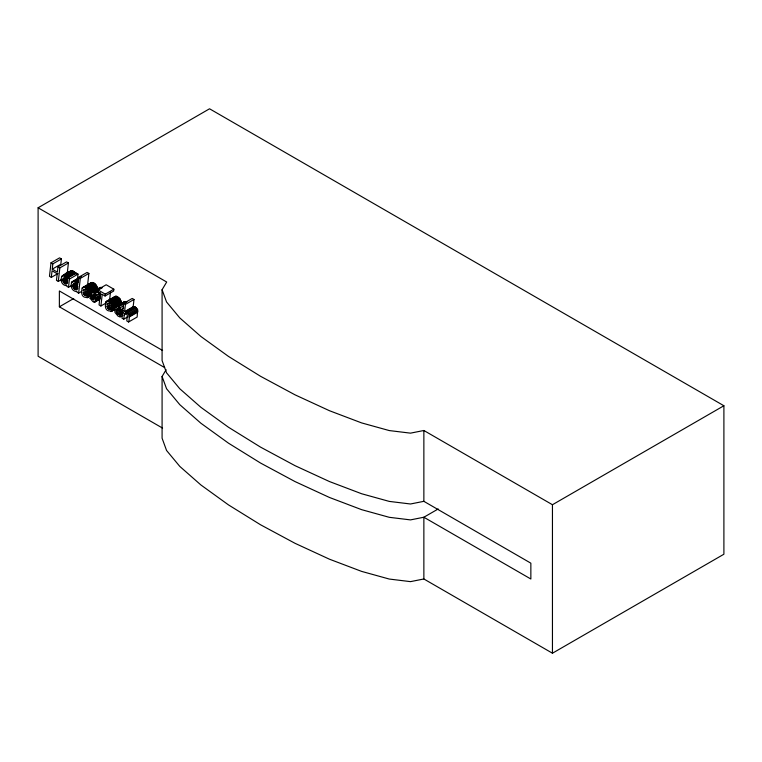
<?xml version="1.0" encoding="UTF-8"?>
<svg xmlns="http://www.w3.org/2000/svg" width="762" height="762" viewBox="0 0 762 762"><rect width="100%" height="100%" fill="white"/><g stroke="black" fill="none" stroke-linecap="round" stroke-linejoin="round"><path stroke-width="1.14" d="M88.992 294.408C86.878 297.256 83.096 295.113 83.087 292.065L88.964 295.456C82.563 272.434 75.124 305.486 91.526 295.437M111.576 311.41L112.271 310.896L110.947 309.286C109.014 310.42 106.956 307.648 106.947 305.838L112.814 309.229C107.261 287.007 98.517 317.24 114.433 309.763M121.387 304.276L121.168 301.495L119.891 298.714L116.148 296.199L105.775 301.914M123.739 319.183L124.463 313.839L125.463 313.077L127.349 314.658L126.806 320.954L128.588 321.983C129.75 318.545 130.026 311.201 124.597 311.648L125.425 304.429L133.998 299.476L132.207 298.447L123.635 303.4L121.958 318.154L123.739 319.183L127.549 316.982M128.588 321.983L137.16 317.03L137.636 309.772L135.35 307L133.169 306.705L124.597 311.648M77.476 278.816L78.01 274.11L76.229 273.082L67.656 278.035L67.532 279.121C61.293 269.129 57.893 284.055 65.656 285.569L66.827 285.369L66.723 286.264L68.504 287.293L71.361 285.645M76.229 273.082L76.105 274.168C73.181 267.357 65.856 273.167 62.132 276.015M67.132 274.206L68.409 262.957L66.561 261.89L57.988 266.843L57.388 272.129L52.245 269.157L60.817 264.214L61.417 258.928L59.579 257.861L51.006 262.814L49.473 276.301L51.321 277.368L52.054 270.777L57.207 273.748L56.455 280.34L58.303 281.407L61.16 279.749M52.245 269.157L52.845 263.871L61.417 258.928M87.468 285.921L88.887 273.434L87.106 272.405L78.534 277.358L77.657 285.14C71.333 274.672 67.77 289.722 75.819 291.494L76.962 291.236L76.867 292.122L78.638 293.141L81.496 291.494M100.898 305.991L102.222 294.361L105.07 296.008L113.643 291.055L113.852 289.198L106.175 284.769L97.603 289.722L97.393 291.579L100.374 293.294L99.05 304.933L100.898 305.991L105.661 303.247M105.07 296.008L105.28 294.142L113.852 289.198M58.303 281.407L59.836 267.91L68.409 262.957M68.504 287.293L69.437 279.063L78.01 274.11M78.638 293.141L80.315 278.387L88.887 273.434M109.604 299.885L110.528 291.741M126.892 302.038L124.682 301.552L114.671 307.819L114.976 312.468L118.148 316.23L120.11 316.887L120.348 314.849L123.206 313.201M122.615 310.505L120.71 311.601L120.939 309.639L119.653 308.048L117.51 306.61L115.51 306.762M133.169 306.705L133.998 299.476M120.348 314.849L117.5 313.954L116.329 311.81L116.338 309.429L117.577 308.505L118.501 308.82L120.71 311.601M72.8 285.693L73.485 283.807L76.095 284.588L77.381 287.655L76.667 289.55L74.952 289.512L72.952 286.826L72.8 285.693L75.657 284.045M62.836 279.892L63.513 278.054L66.018 278.778L67.266 281.94L66.551 283.74L64.846 283.683L62.97 281.026L62.836 279.892L65.694 278.244M92.983 296.666L90.126 298.313L92.888 301.647L94.879 302.057L95.441 301.504C96.603 299.19 89.916 291.503 94.983 295.942L99.803 293.16M91.688 292.398L93.612 292.732L102.184 287.779L100.26 287.445L91.116 292.96C89.44 294.484 98.222 304.476 91.288 298.047L90.126 298.313M83.191 290.465L83.934 289.37L85.239 289.617L87.182 292.77L83.191 290.465L85.096 289.36M107.042 304.238L107.794 303.143L109.09 303.39L111.033 306.543L107.042 304.238L108.947 303.133M123.244 302.876L124.682 301.552M90.135 283.816C93.174 279.806 98.146 286.274 97.555 289.789M113.995 297.59L114.348 296.961M166.116 369.722L162.087 376.476L166.554 388.734L179.803 404.679L200.911 423.243L228.457 443.151L260.556 463.048L295.018 481.574L329.498 497.481L361.655 509.673L389.277 517.312L410.499 519.894L423.863 517.236L530.857 579.006L530.857 563.175L423.863 501.329L410.499 503.987L389.277 501.406L361.655 493.757L329.498 481.565L295.018 465.668L260.556 447.132L228.457 427.234L200.911 407.327L179.803 388.772L166.554 372.818L162.087 360.569L162.087 289.731L166.688 282.016L38.1 207.778L38.1 356.254L162.573 428.12M70.228 271.529L70.704 271.062M100.26 287.445L91.116 292.96M87.716 297.637L92.231 294.923M38.1 207.778L209.55 108.785L723.9 405.746L723.9 554.222L552.45 653.215L423.863 578.977L410.499 581.635L389.277 579.053L361.655 571.405L329.498 559.213L295.018 543.306L260.556 524.78L228.457 504.882L200.911 484.975L179.803 466.411L166.554 450.466L162.087 438.207L162.087 376.476M51.321 277.368L57.988 273.52M61.655 276.482L71.295 270.796M63.389 275.701L71.961 270.748M64.17 275.473L66.075 274.377M64.141 275.873L72.714 270.92M64.961 276.263L73.533 271.31M65.713 276.777L74.285 271.824M62.998 278.768L64.903 277.673M66.351 277.368L74.924 272.425M66.932 278.13L75.505 273.177M62.97 281.026L66.78 278.825M63.398 282.111L67.208 279.911M64.046 283.035L67.856 280.835M64.846 283.683L67.704 282.035M65.77 283.978L67.675 282.883M72.123 281.769L79.743 277.368M71.638 282.216L79.258 277.816M73.381 281.464L79.096 278.168M71.285 282.826L77.953 278.978M74.114 281.635L78.877 278.882M74.924 282.016L78.734 279.816M75.714 282.559L78.572 280.911M72.971 284.531L74.876 283.435M76.371 283.197L78.276 282.092M72.952 286.826L76.762 284.626M73.39 287.903L77.2 285.702M74.076 288.827L77.886 286.626M74.952 289.512L77.81 287.855M75.895 289.808L77.8 288.712M82.429 287.674L91.611 282.464M81.925 288.141L90.497 283.188M83.725 287.369L92.297 282.426M83.468 287.665L85.373 286.569M84.487 287.55L93.059 282.597M85.325 287.941L93.897 282.997M86.125 288.484L94.698 283.54M86.839 289.131L95.412 284.188M87.459 289.893L96.031 284.94M162.601 350.491L59.369 290.96L59.369 306.8L73.714 298.513M87.992 290.751L96.564 285.798M83.668 293.989L85.573 292.894M88.43 291.694L97.003 286.741M84.344 294.846L86.249 293.751M88.735 292.675L97.307 287.722M85.173 295.485L88.03 293.827M88.925 293.684L97.498 288.741M85.763 295.751L87.668 294.656M86.277 295.847L88.182 294.751M92.545 292.313L101.117 287.36M88.983 294.742L92.793 292.541M88.964 295.456L90.869 294.351M93.612 292.732L94.25 293.17L98.06 290.97M86.992 297.809L91.754 295.056M94.25 293.17L94.85 293.761L98.66 291.56M92.945 295.589L94.85 294.494M91.288 298.047L93.193 296.951M93.888 296.866L100.555 293.018M92.031 299.218L93.936 298.123M94.745 297.99L101.413 294.142M95.26 298.866L100.022 296.113M95.536 299.647L100.298 296.904M95.631 300.485L100.394 297.732M94.002 302.104L97.812 299.904M95.441 301.504L100.203 298.752M94.879 302.057L99.641 299.304M106.28 301.447L115.462 296.237M107.575 301.142L116.148 296.199M105.423 302.543L108.28 300.885M110.185 299.79L112.09 298.685M108.337 301.323L116.91 296.37M109.176 301.714L117.748 296.77M109.985 302.257L118.558 297.313M110.69 302.905L119.263 297.961M111.319 303.667L119.891 298.714M107.09 306.8L108.995 305.705M111.852 304.524L120.425 299.571M107.528 307.762L109.433 306.667M112.281 305.467L120.853 300.514M108.194 308.62L110.099 307.515M112.595 306.448L121.168 301.495M109.023 309.258L111.881 307.6M112.776 307.457L121.349 302.514M109.614 309.524L111.519 308.429M110.128 309.62L112.852 308.181M112.843 308.515L123.587 302.257M116.776 306.448L125.349 301.495M114.671 307.819L121.339 303.971M112.814 309.229L116.624 307.029M117.51 306.61L126.082 301.666M118.32 306.991L125.94 302.59M110.852 311.582L115.129 309.248M116.338 309.429L118.243 308.334M119.653 308.048L123.463 305.848M116.176 310.572L119.034 308.924M116.329 311.81L120.139 309.61M120.939 309.639L123.796 307.991M116.796 312.963L120.606 310.763M117.5 313.954L123.215 310.658M118.396 314.668L123.158 311.915M119.358 314.982L123.168 312.782M125.682 311.553L134.255 306.61M126.778 311.953L135.35 307M124.463 313.839L126.368 312.744M120.11 316.887L122.968 315.239M127.778 312.696L136.35 307.743M124.235 314.877L127.092 313.23M128.549 313.658L137.122 308.705M129.064 314.725L137.636 309.772M129.235 315.811L137.808 310.858M129.207 316.382L137.779 311.439M129.149 317.097L137.722 312.153M438.207 508.959L423.863 517.236L423.863 578.977M162.087 289.731L166.554 301.981L179.803 317.935L200.911 336.49L228.457 356.397L260.556 376.295L295.018 394.83L329.498 410.728L361.655 422.92L389.277 430.568L410.499 433.149L423.863 430.492L552.45 504.73L723.9 405.746M80.696 276.816L81.286 276.558M78.534 277.358L80.315 278.387M123.635 303.4L125.425 304.429M51.006 262.814L52.845 263.871M57.988 266.843L59.836 267.91M97.603 289.722L105.28 294.142M67.656 278.035L69.437 279.063M59.369 306.8L164.64 367.579M87.087 295.513L88.421 297.123M94.85 293.761L95.993 295.361M552.45 504.73L552.45 653.215M423.863 430.492L423.863 501.329"/></g></svg>
